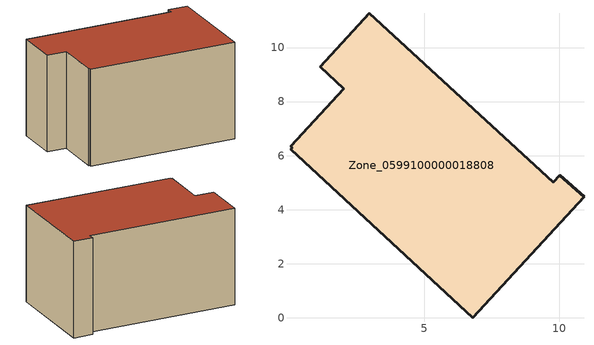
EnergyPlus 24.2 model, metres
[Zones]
Zone_0599100000018808
 floor ground (C_G): 2.02,8.48 1.14,9.29 2.96,11.27 9.77,5.01 10.02,5.28 10.91,4.47 6.8,0 0.05,6.23 0.11,6.3 0.06,6.34 z0
 wall outside (C_F): 10.91,4.47 10.02,5.28 9.77,5.01 2.96,11.27 1.14,9.29 2.02,8.48 0.06,6.34 0.11,6.3 0.05,6.23 6.8,0 10.91,4.47 z0:5.97
 roof outside (C_R): 9.77,5.01 2.96,11.27 1.14,9.29 2.02,8.48 0.06,6.34 0.11,6.3 0.05,6.23 6.8,0 10.91,4.47 10.02,5.28 z5.97
[BUILDING]
Pand.0599100000018808: North Axis=0; Terrain=City; Loads Convergence Tolerance Value=0.04; Temperature Convergence Tolerance Value=0.4; Solar Distribution=FullExterior; Maximum Number of Warmup Days=25; Minimum Number of Warmup Days=1
[Site:Location]
Rotterdam.The.Hague.AP_ZH_NLD Design_Conditions: Latitude=51.96; Longitude=4.45; Time Zone=1; Elevation=-4.5
[SITE:GROUNDTEMPERATURE:BUILDINGSURFACE]
18, 18, 18, 18, 18, 18, 18, 18, 18, 18, 18, 18
[MATERIAL] Thermal Absorptance=0.9; Solar Absorptance=0.7; Visible Absorptance=0.7
Name | Roughness | Thickness | Conductivity | Density | Specific Heat
G.TI.1975-1991 | MediumSmooth | 0.15 | 0.288461 | 540 | 1210
F.TI.1975-1991 | Rough | 0.3 | 0.230769 | 1920 | 840
R.TI.1975-1991 | MediumRough | 0.2 | 0.153846 | 1500 | 1000
[CONSTRUCTION]
C_G: G.TI.1975-1991
C_F: F.TI.1975-1991
C_R: R.TI.1975-1991
[ZONE]
Zone_0599100000018808: Type=1; Multiplier=1; Ceiling Height=Autocalculate; Volume=Autocalculate; Floor Area=autocalculate; Part of Total Floor Area=Yes
[ZONEINFILTRATION:DESIGNFLOWRATE]
Infil_Zone_0599100000018808: Zone or ZoneList or Space or SpaceList=Zone_0599100000018808; Schedule=AlwaysOn; Design Flow Rate Calculation Method=Flow/Area; Flow Rate per Floor Area=0.003; Constant Term Coefficient=1; Temperature Term Coefficient=0; Velocity Term Coefficient=0; Velocity Squared Term Coefficient=0
[HVACTEMPLATE:ZONE:IDEALLOADSAIRSYSTEM]
Zone_0599100000018808: Maximum Heating Supply Air Temperature=50; Minimum Cooling Supply Air Temperature=13; Maximum Heating Supply Air Humidity Ratio=0.0156; Minimum Cooling Supply Air Humidity Ratio=0.0077; Heating Limit=NoLimit; Cooling Limit=NoLimit; Dehumidification Control Type=ConstantSensibleHeatRatio; Cooling Sensible Heat Ratio=0.7; Dehumidification Setpoint=60; Humidification Control Type=None; Humidification Setpoint=30; Outdoor Air Method=None; Outdoor Air Flow Rate per Person=0.00944; Outdoor Air Flow Rate per Zone Floor Area=0; Outdoor Air Flow Rate per Zone=0; Demand Controlled Ventilation Type=None; Outdoor Air Economizer Type=NoEconomizer; Heat Recovery Type=None; Sensible Heat Recovery Effectiveness=0.7; Latent Heat Recovery Effectiveness=0.65
[ZONECONTROL:THERMOSTAT]
ThermostatControl_Zone_0599100000018808: Zone or ZoneList=Zone_0599100000018808; Control Type Schedule=DualSetpointControlType; Control 1=Thermostat_Zone_0599100000018808; Temperature Difference Between Cutout And Setpoint=0
[THERMOSTATSETPOINT:DUALSETPOINT]
Thermostat_Zone_0599100000018808: Heating Setpoint Temperature Schedule=HeatingSetpoint_Zone_0599100000018808; Cooling Setpoint Temperature Schedule=CoolingSetpoint_Zone_0599100000018808
[SCHEDULE:COMPACT]
HeatingSetpoint_Zone_0599100000018808: Through: 12/31, For: AllDays, Until: 24:00, 21
CoolingSetpoint_Zone_0599100000018808: Through: 12/31, For: AllDays, Until: 24:00, 24
DualSetpointControlType: Through: 12/31, For: AllDays, Until: 24:00, 4
AlwaysOn: Through: 12/31, For: AllDays, Until: 24:00, 1
